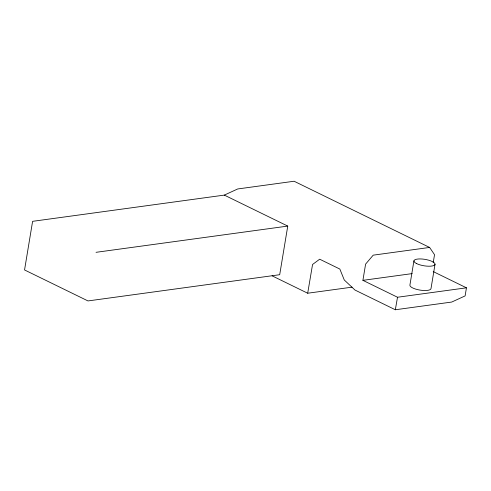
<?xml version="1.0" encoding="UTF-8"?>
<svg xmlns="http://www.w3.org/2000/svg" width="491" height="491" viewBox="0 0 491 491"><rect width="100%" height="100%" fill="white"/><g stroke="black" fill="none" stroke-linecap="round" stroke-linejoin="round"><path stroke-width="0.74" d="M224.313 195.105L287.751 226.087L279.698 274.708L87.981 300.934L24.55 269.952L32.602 221.331L224.313 195.105L237.693 188.961L294.097 181.24L429.613 247.446L434.535 254.694L433.191 262.802M272.112 275.844L307.691 293.225L312.558 264.483L319.666 259.199L339.846 269.056L344.271 279.98L354.962 290.04L395.329 309.76L451.732 302.051L465.112 295.907L466.45 287.818L397.514 297.245L362.91 280.343L365.599 264.115L373.209 255.16L429.613 247.446M397.514 297.245L395.329 309.76M413.925 260.856L409.899 285.167A10.692 3.253 9.4 0 0 420.014 290.107A10.692 3.253 9.4 0 0 431 288.604L435.026 264.293M96.033 252.319L287.751 226.087M362.91 280.343L412.152 273.61M307.691 293.225L352.059 287.155M433.209 271.578L466.45 287.818M416.706 263.636A10.692 3.253 9.4 0 0 434.553 265.072A10.692 3.253 9.4 0 0 422.168 259.021A10.692 3.253 9.4 0 0 416.706 263.636"/></g></svg>
